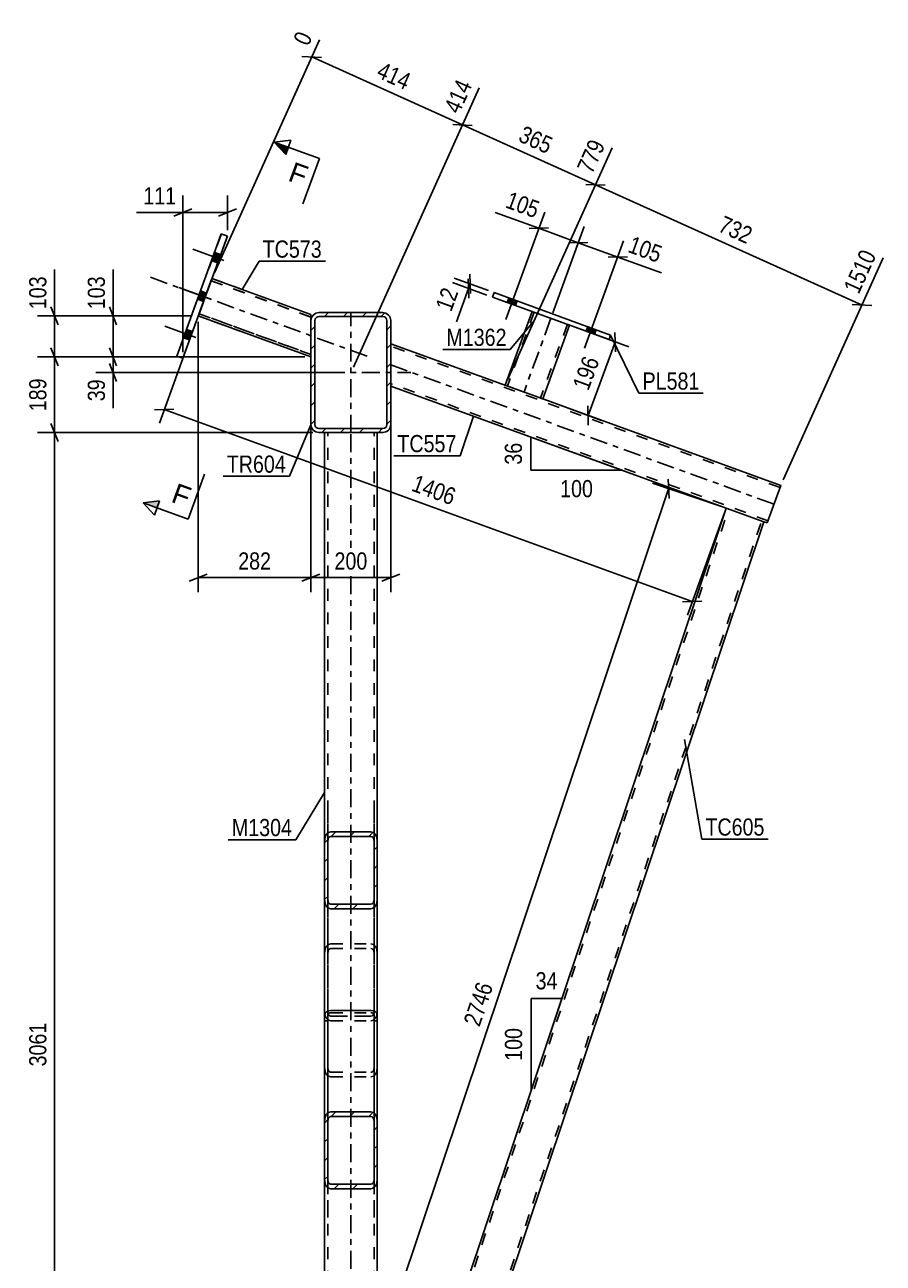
# Model space of a CAD drawing. Header units: millimetres. Extents: x 0 to 841, y 0 to 594.
# Drawn here: x 381.8 to 525, y 140.7 to 347.2 of the extents above; entities that cross this region are included whole.
import ezdxf

# ---------------------------------------------------------------- set-up
doc = ezdxf.new("R2010")
doc.units = ezdxf.units.MM
doc.linetypes.add('DXK_LINE_DOT2', pattern=[3.9198, 1.9599, -1.9599])
doc.linetypes.add('DXK_LINE_DOT3', pattern=[5.9187, 2.979, -0.9799, 0.9799, -0.9799])
doc.styles.add('Arial', font='ARIAL.TTF', dxfattribs={"height": 0.2})
doc.styles.add('Arial Narrow', font='ARIALN.TTF', dxfattribs={"height": 0.2})

# ---------------------------------------------------------------- blocks, each defined once
blk = doc.blocks.new('Part-761548517-10812 - 10807')
at = {"color": 7, "linetype": 'DXK_LINE_DOT3'}
blk.add_line((438.97, 291.95), (402.52, 305.22), dxfattribs=at)
at = {"color": 7, "linetype": 'DXK_LINE_DOT2'}
for p, q in [((412.89, 304.47), (410.86, 298.89)), ((412.88, 304.44), (410.92, 299.04)), ((412.98, 304.71), (410.95, 299.13)), ((412.92, 304.55), (410.96, 299.15)), ((412.91, 304.53), (412.88, 304.44)), ((413.04, 304.87), (412.89, 304.47)), ((412.92, 304.55), (412.91, 304.53)), ((412.92, 304.55), (429.57, 298.49)), ((429.57, 298.49), (412.92, 304.55)), ((412.92, 304.55), (412.92, 304.55)), ((412.98, 304.71), (413.06, 304.93)), ((413.06, 304.93), (413.04, 304.87)), ((429.57, 298.92), (413.06, 304.93)), ((413.06, 304.93), (413.06, 304.93)), ((410.86, 298.89), (410.78, 298.67)), ((410.78, 298.67), (410.8, 298.72)), ((429.57, 291.83), (410.78, 298.67)), ((410.78, 298.67), (410.78, 298.67)), ((410.8, 298.72), (410.95, 299.13)), ((410.92, 299.04), (410.93, 299.07)), ((410.92, 299.04), (429.57, 292.25)), ((429.57, 292.25), (410.92, 299.04)), ((410.92, 299.04), (410.92, 299.04)), ((410.93, 299.07), (410.96, 299.15)), ((429.57, 298.92), (429.57, 298.67)), ((429.57, 298.49), (429.57, 298.49)), ((429.57, 297.89), (429.57, 291.83)), ((429.57, 292.25), (429.57, 292.25)), ((429.57, 291.83), (429.57, 291.83))]:
    blk.add_line(p, q, dxfattribs=at)
at = {"color": 2, "linetype": 'Continuous'}
for p, q in [((413.06, 304.93), (429.57, 298.92)), ((410.78, 298.67), (429.57, 291.83)), ((429.57, 298.92), (429.57, 298.92)), ((429.57, 298.92), (429.57, 298.86)), ((429.57, 298.86), (429.57, 298.67)), ((429.57, 298.67), (429.57, 298.07)), ((429.57, 298.07), (429.57, 297.89))]:
    blk.add_line(p, q, dxfattribs=at)
blk = doc.blocks.new('Part-761548517-10808 - 10807')
at = {"color": 7, "linetype": 'DXK_LINE_DOT2'}
for p, q in [((431.84, 182.7), (431.84, 217.45)), ((432.37, 182.7), (432.37, 217.45)), ((440.11, 182.7), (440.11, 217.45)), ((440.64, 182.7), (440.64, 217.45)), ((431.92, 193.03), (431.84, 192.43)), ((432.37, 192.43), (432.42, 192.73)), ((432.91, 193.99), (432.5, 193.87)), ((432.7, 193.15), (432.91, 193.21)), ((432.91, 193.99), (439.57, 193.99)), ((432.91, 193.21), (439.57, 193.21)), ((439.98, 193.87), (439.57, 193.99)), ((439.57, 193.21), (439.78, 193.15)), ((440.07, 192.73), (440.11, 192.43)), ((440.64, 192.43), (440.56, 193.03)), ((431.84, 182.7), (431.92, 182.11)), ((432.42, 182.4), (432.37, 182.7)), ((432.91, 181.92), (432.7, 181.98)), ((439.57, 181.92), (432.91, 181.92)), ((439.78, 181.98), (439.57, 181.92)), ((440.11, 182.7), (440.07, 182.4)), ((440.56, 182.11), (440.64, 182.7)), ((432.5, 181.26), (432.91, 181.14)), ((432.91, 181.14), (439.57, 181.14)), ((439.57, 181.14), (439.98, 181.26))]:
    blk.add_line(p, q, dxfattribs=at)
for centre, radius, start, end in [((433.3, 192.7), 1.42, 124.4662, 166.705), ((433.11, 192.57), 0.709, 124.4662, 166.705), ((439.38, 192.57), 0.709, 13.295, 55.5338), ((439.18, 192.7), 1.42, 13.295, 55.5338), ((433.3, 182.43), 1.42, 193.295, 235.5338), ((433.11, 182.57), 0.709, 193.295, 235.5338), ((439.38, 182.57), 0.709, 304.4662, 346.705), ((439.18, 182.43), 1.42, 304.4662, 346.705)]:
    blk.add_arc(centre, radius, start, end, dxfattribs=at)
blk = doc.blocks.new('Part-761548517-10809 - 10807')
at = {"color": 7, "linetype": 'DXK_LINE_DOT2'}
for p, q in [((431.92, 182.41), (431.84, 182.12)), ((431.84, 148.34), (431.84, 182.12)), ((432.15, 182.67), (431.92, 182.41)), ((432.5, 182.84), (432.15, 182.67)), ((432.37, 182.12), (432.42, 182.27)), ((432.37, 148.34), (432.37, 182.12)), ((432.42, 182.27), (432.53, 182.39)), ((432.91, 182.89), (432.5, 182.84)), ((432.53, 182.39), (432.7, 182.48)), ((432.7, 182.48), (432.91, 182.51)), ((432.91, 182.89), (439.57, 182.89)), ((432.91, 182.51), (439.57, 182.51)), ((439.98, 182.84), (439.57, 182.89)), ((439.57, 182.51), (439.78, 182.48)), ((439.78, 182.48), (439.95, 182.39)), ((439.95, 182.39), (440.07, 182.27)), ((440.33, 182.67), (439.98, 182.84)), ((440.07, 182.27), (440.11, 182.12)), ((440.11, 148.34), (440.11, 182.12)), ((440.56, 182.41), (440.33, 182.67)), ((440.64, 182.12), (440.56, 182.41)), ((440.64, 148.34), (440.64, 182.12)), ((431.84, 181.14), (432.37, 181.14)), ((440.64, 181.14), (440.11, 181.14)), ((431.84, 173.36), (431.92, 172.76)), ((432.42, 173.06), (432.37, 173.36)), ((432.5, 171.92), (432.7, 171.86)), ((432.91, 172.58), (432.7, 172.64)), ((432.7, 171.86), (432.91, 171.8)), ((432.91, 172.58), (439.57, 172.58)), ((432.91, 171.8), (439.57, 171.8)), ((439.78, 172.64), (439.57, 172.58)), ((439.57, 171.8), (439.98, 171.92)), ((440.11, 173.36), (440.07, 173.06)), ((440.56, 172.76), (440.64, 173.36))]:
    blk.add_line(p, q, dxfattribs=at)
for centre, radius, start, end in [((433.3, 173.09), 1.42, 193.295, 235.5338), ((433.11, 173.22), 0.709, 193.295, 235.5338), ((439.38, 173.22), 0.709, 304.4662, 346.705), ((439.18, 173.09), 1.42, 304.4662, 346.705)]:
    blk.add_arc(centre, radius, start, end, dxfattribs=at)
blk = doc.blocks.new('Part-761548517-10814 - 10807')
at = {"linetype": 'Continuous'}
h = blk.add_hatch(dxfattribs=at)
h.set_pattern_fill('', scale=0.7, style=0, pattern_type=0)
h.set_pattern_definition([(45, (431.8415, 154.679), (-1.57154, 1.57154), [])])
h.paths.add_polyline_path([(431.84, 164.41), (431.84, 154.68), (431.92, 154.08), (432.15, 153.58), (432.5, 153.24), (432.91, 153.12), (439.57, 153.12), (439.98, 153.24), (440.33, 153.58), (440.56, 154.08), (440.64, 154.68), (440.64, 164.41), (440.56, 165.01), (440.33, 165.51), (439.98, 165.85), (439.57, 165.97), (432.91, 165.97), (432.5, 165.85), (432.15, 165.51), (431.92, 165.01)])
h.paths.add_polyline_path([(432.53, 164.96), (432.7, 165.13), (432.91, 165.19), (439.57, 165.19), (439.78, 165.13), (439.95, 164.96), (440.07, 164.71), (440.11, 164.41), (440.11, 154.68), (440.07, 154.38), (439.95, 154.13), (439.78, 153.96), (439.57, 153.9), (432.91, 153.9), (432.7, 153.96), (432.53, 154.13), (432.42, 154.38), (432.37, 154.68), (432.37, 164.41), (432.42, 164.71)])
at = {"color": 2, "linetype": 'Continuous'}
for p, q in [((431.84, 182.12), (431.92, 182.41)), ((431.84, 164.41), (431.84, 182.12)), ((431.92, 182.41), (432.15, 182.67)), ((432.15, 182.67), (432.5, 182.84)), ((432.5, 182.84), (432.91, 182.89)), ((432.91, 182.89), (439.57, 182.89)), ((439.57, 182.89), (439.98, 182.84)), ((439.98, 182.84), (440.33, 182.67)), ((440.33, 182.67), (440.56, 182.41)), ((440.56, 182.41), (440.64, 182.12)), ((440.64, 164.41), (440.64, 182.12)), ((432.91, 165.97), (432.5, 165.85)), ((432.7, 165.13), (432.91, 165.19)), ((432.91, 165.97), (439.57, 165.97)), ((432.91, 165.19), (439.57, 165.19)), ((439.98, 165.85), (439.57, 165.97)), ((439.57, 165.19), (439.78, 165.13)), ((431.92, 165.01), (431.84, 164.41)), ((431.84, 154.68), (431.84, 164.41)), ((432.37, 164.41), (432.42, 164.71)), ((432.37, 154.68), (432.37, 164.41)), ((440.07, 164.71), (440.11, 164.41)), ((440.11, 154.68), (440.11, 164.41)), ((440.64, 164.41), (440.56, 165.01)), ((440.64, 154.68), (440.64, 164.41)), ((431.84, 154.68), (431.92, 154.08)), ((432.42, 154.38), (432.37, 154.68)), ((432.5, 153.24), (432.91, 153.12)), ((432.91, 153.9), (432.7, 153.96)), ((432.91, 153.9), (439.57, 153.9)), ((432.91, 153.12), (439.57, 153.12)), ((439.78, 153.96), (439.57, 153.9)), ((439.57, 153.12), (439.98, 153.24)), ((440.11, 154.68), (440.07, 154.38)), ((440.56, 154.08), (440.64, 154.68))]:
    blk.add_line(p, q, dxfattribs=at)
at = {"color": 7, "linetype": 'DXK_LINE_DOT2'}
for p, q in [((432.42, 182.27), (432.37, 182.12)), ((432.37, 154.68), (432.37, 182.12)), ((432.53, 182.39), (432.42, 182.27)), ((432.7, 182.48), (432.53, 182.39)), ((432.91, 182.51), (432.7, 182.48)), ((432.91, 182.51), (439.57, 182.51)), ((439.78, 182.48), (439.57, 182.51)), ((439.95, 182.39), (439.78, 182.48)), ((440.07, 182.27), (439.95, 182.39)), ((440.11, 182.12), (440.07, 182.27)), ((440.11, 154.68), (440.11, 182.12)), ((431.84, 181.16), (432.37, 181.16)), ((440.11, 181.16), (440.64, 181.16)), ((431.92, 172.75), (431.84, 173.34)), ((432.37, 173.34), (432.42, 173.05)), ((432.91, 171.79), (432.5, 171.91)), ((432.7, 172.62), (432.91, 172.57)), ((432.91, 172.57), (439.57, 172.57)), ((432.91, 171.79), (439.57, 171.79)), ((439.57, 172.57), (439.78, 172.62)), ((439.98, 171.91), (439.57, 171.79)), ((440.07, 173.05), (440.11, 173.34)), ((440.64, 173.34), (440.56, 172.75)), ((431.84, 154.68), (431.84, 164.41)), ((440.64, 154.68), (440.64, 164.41))]:
    blk.add_line(p, q, dxfattribs=at)
for centre, radius, start, end in [((433.3, 173.07), 1.42, 193.295, 235.5338), ((433.11, 173.21), 0.709, 193.295, 235.5338), ((439.38, 173.21), 0.709, 304.4662, 346.705), ((439.18, 173.07), 1.42, 304.4662, 346.705)]:
    blk.add_arc(centre, radius, start, end, dxfattribs=at)
at = {"color": 2, "linetype": 'Continuous'}
for centre, radius, start, end in [((433.3, 164.68), 1.42, 124.4662, 166.705), ((439.18, 164.68), 1.42, 13.295, 55.5338), ((433.11, 164.55), 0.709, 124.4662, 166.705), ((439.38, 164.55), 0.709, 13.295, 55.5338), ((433.3, 154.41), 1.42, 193.295, 235.5338), ((433.11, 154.54), 0.709, 193.295, 235.5338), ((439.38, 154.54), 0.709, 304.4662, 346.705), ((439.18, 154.41), 1.42, 304.4662, 346.705)]:
    blk.add_arc(centre, radius, start, end, dxfattribs=at)
blk = doc.blocks.new('Part-761548517-10815 - 10807')
at = {"color": 2, "linetype": 'Continuous'}
for p, q in [((414.62, 312.34), (407.21, 291.98)), ((408.22, 291.62), (415.63, 311.98)), ((415.63, 311.98), (414.62, 312.34)), ((407.21, 291.98), (408.22, 291.62))]:
    blk.add_line(p, q, dxfattribs=at)
at = {"color": 7, "linetype": 'DXK_LINE_DOT2'}
for p, q in [((407.21, 291.98), (414.62, 312.34)), ((408.22, 291.62), (415.63, 311.98)), ((414.62, 312.34), (414.62, 312.34)), ((414.62, 312.34), (415.63, 311.98)), ((415.63, 311.98), (415.63, 311.98)), ((407.21, 291.98), (407.21, 291.98)), ((408.22, 291.62), (407.21, 291.98)), ((408.22, 291.62), (408.22, 291.62))]:
    blk.add_line(p, q, dxfattribs=at)
blk = doc.blocks.new('Part-761548517-10856 - 10807')
at = {"color": 2, "linetype": 'Continuous'}
for p, q in [((431.84, 211.11), (431.84, 279.23)), ((440.64, 211.11), (440.64, 279.23)), ((431.84, 182.12), (431.84, 182.71)), ((440.64, 182.12), (440.64, 182.71)), ((431.84, 86.56), (431.84, 154.68)), ((440.64, 90.54), (440.64, 154.68)), ((440.64, 86.56), (440.64, 90.53))]:
    blk.add_line(p, q, dxfattribs=at)
at = {"color": 7, "linetype": 'DXK_LINE_DOT2'}
for p, q in [((431.84, 279.23), (440.64, 279.23)), ((432.37, 86.56), (432.37, 279.23)), ((440.11, 86.56), (440.11, 279.23)), ((431.84, 182.71), (431.84, 211.11)), ((440.64, 182.71), (440.64, 211.11)), ((431.84, 154.68), (431.84, 182.12)), ((440.64, 154.68), (440.64, 182.12)), ((440.64, 90.53), (440.64, 90.54)), ((431.84, 86.56), (440.64, 86.56))]:
    blk.add_line(p, q, dxfattribs=at)
at = {"color": 7, "linetype": 'DXK_LINE_DOT3'}
blk.add_line((436.24, 86.56), (436.24, 279.23), dxfattribs=at)
blk = doc.blocks.new('Part-761548517-10857 - 10807')
at = {"linetype": 'Continuous'}
h = blk.add_hatch(dxfattribs=at)
h.set_pattern_fill('', scale=0.7, style=0, pattern_type=0)
h.set_pattern_definition([(45, (431.8415, 201.3794), (-1.57154, 1.57154), [])])
h.paths.add_polyline_path([(431.84, 211.11), (431.84, 201.38), (431.92, 200.78), (432.15, 200.28), (432.5, 199.94), (432.91, 199.82), (439.57, 199.82), (439.98, 199.94), (440.33, 200.28), (440.56, 200.78), (440.64, 201.38), (440.64, 211.11), (440.56, 211.71), (440.33, 212.21), (439.98, 212.55), (439.57, 212.67), (432.91, 212.67), (432.5, 212.55), (432.15, 212.21), (431.92, 211.71)])
h.paths.add_polyline_path([(432.53, 211.66), (432.7, 211.83), (432.91, 211.89), (439.57, 211.89), (439.78, 211.83), (439.95, 211.66), (440.07, 211.41), (440.11, 211.11), (440.11, 201.38), (440.07, 201.08), (439.95, 200.83), (439.78, 200.66), (439.57, 200.6), (432.91, 200.6), (432.7, 200.66), (432.53, 200.83), (432.42, 201.08), (432.37, 201.38), (432.37, 211.11), (432.42, 211.41)])
at = {"color": 2, "linetype": 'Continuous'}
for p, q in [((431.92, 211.71), (431.84, 211.11)), ((431.84, 201.38), (431.84, 211.11)), ((432.37, 211.11), (432.42, 211.41)), ((432.37, 201.38), (432.37, 211.11)), ((432.91, 212.67), (432.5, 212.55)), ((432.7, 211.83), (432.91, 211.89)), ((432.91, 212.67), (439.57, 212.67)), ((432.91, 211.89), (439.57, 211.89)), ((439.98, 212.55), (439.57, 212.67)), ((439.57, 211.89), (439.78, 211.83)), ((440.07, 211.41), (440.11, 211.11)), ((440.11, 201.38), (440.11, 211.11)), ((440.64, 211.11), (440.56, 211.71)), ((440.64, 201.38), (440.64, 211.11)), ((431.84, 182.71), (431.84, 201.38)), ((431.84, 201.38), (431.92, 200.78)), ((432.42, 201.08), (432.37, 201.38)), ((432.91, 200.6), (432.7, 200.66)), ((432.91, 200.6), (439.57, 200.6)), ((439.78, 200.66), (439.57, 200.6)), ((440.11, 201.38), (440.07, 201.08)), ((440.56, 200.78), (440.64, 201.38)), ((440.64, 182.71), (440.64, 201.38)), ((432.5, 199.94), (432.91, 199.82)), ((432.91, 199.82), (439.57, 199.82)), ((439.57, 199.82), (439.98, 199.94)), ((431.9, 182.32), (431.84, 182.71)), ((440.64, 182.71), (440.59, 182.32))]:
    blk.add_line(p, q, dxfattribs=at)
at = {"color": 7, "linetype": 'DXK_LINE_DOT2'}
for p, q in [((431.84, 201.38), (431.84, 211.11)), ((432.37, 182.71), (432.37, 211.11)), ((440.11, 182.71), (440.11, 211.11)), ((440.64, 201.38), (440.64, 211.11)), ((431.84, 192.45), (431.92, 193.04)), ((432.42, 192.74), (432.37, 192.45)), ((432.5, 193.88), (432.91, 194)), ((432.91, 193.22), (432.7, 193.16)), ((432.91, 194), (439.57, 194)), ((432.91, 193.22), (439.57, 193.22)), ((439.57, 194), (439.98, 193.88)), ((439.78, 193.16), (439.57, 193.22)), ((440.11, 192.45), (440.07, 192.74)), ((440.56, 193.04), (440.64, 192.45)), ((431.92, 182.12), (431.9, 182.32)), ((432.37, 182.71), (432.42, 182.42)), ((432.7, 182), (432.91, 181.94)), ((432.91, 181.94), (439.57, 181.94)), ((439.57, 181.94), (439.78, 182)), ((440.07, 182.42), (440.11, 182.71)), ((440.59, 182.32), (440.56, 182.12)), ((432.91, 181.16), (432.5, 181.28)), ((432.91, 181.16), (439.57, 181.16)), ((439.98, 181.28), (439.57, 181.16))]:
    blk.add_line(p, q, dxfattribs=at)
at = {"color": 2, "linetype": 'Continuous'}
for centre, radius, start, end in [((433.3, 211.38), 1.42, 124.4662, 166.705), ((433.11, 211.25), 0.709, 124.4662, 166.705), ((439.38, 211.25), 0.709, 13.295, 55.5338), ((439.18, 211.38), 1.42, 13.295, 55.5338), ((433.3, 201.11), 1.42, 193.295, 235.5338), ((433.11, 201.24), 0.709, 193.295, 235.5338), ((439.38, 201.24), 0.709, 304.4662, 346.705), ((439.18, 201.11), 1.42, 304.4662, 346.705)]:
    blk.add_arc(centre, radius, start, end, dxfattribs=at)
at = {"color": 7, "linetype": 'DXK_LINE_DOT2'}
for centre, radius, start, end in [((433.3, 192.72), 1.42, 124.4662, 166.705), ((433.11, 192.58), 0.709, 124.4662, 166.705), ((439.38, 192.58), 0.709, 13.295, 55.5338), ((439.18, 192.72), 1.42, 13.295, 55.5338), ((433.3, 182.44), 1.42, 193.295, 235.5338), ((433.11, 182.58), 0.709, 193.295, 235.5338), ((439.38, 182.58), 0.709, 304.4662, 346.705), ((439.18, 182.44), 1.42, 304.4662, 346.705)]:
    blk.add_arc(centre, radius, start, end, dxfattribs=at)
blk = doc.blocks.new('Part-761548517-10858 - 10807')
at = {"color": 2, "linetype": 'Continuous'}
for p, q in [((465.3, 285.92), (442.91, 294.05)), ((442.91, 286.96), (498.85, 266.64)), ((507.95, 270.43), (468.24, 284.85)), ((507.92, 270.38), (505.67, 264.17)), ((507.95, 270.43), (507.92, 270.38)), ((505.67, 264.17), (505.12, 264.37))]:
    blk.add_line(p, q, dxfattribs=at)
at = {"color": 7, "linetype": 'DXK_LINE_DOT2'}
for p, q in [((442.91, 294.05), (442.91, 286.96)), ((507.81, 270.06), (442.91, 293.62)), ((505.81, 264.54), (442.91, 287.38)), ((468.24, 284.85), (465.3, 285.92)), ((507.87, 270.21), (507.95, 270.43)), ((505.12, 264.37), (498.85, 266.64))]:
    blk.add_line(p, q, dxfattribs=at)
at = {"color": 7, "linetype": 'DXK_LINE_DOT3'}
blk.add_line((506.81, 267.3), (442.91, 290.5), dxfattribs=at)
blk = doc.blocks.new('Part-761548517-10859 - 10807')
at = {"color": 2, "linetype": 'Continuous'}
for p, q in [((440.64, 93.05), (498.85, 266.64)), ((498.85, 266.64), (505.12, 264.37)), ((442.91, 78.84), (505.12, 264.37)), ((440.64, 86.56), (440.64, 90.54))]:
    blk.add_line(p, q, dxfattribs=at)
at = {"color": 7, "linetype": 'DXK_LINE_DOT2'}
for p, q in [((440.64, 91.79), (499.23, 266.51)), ((442.91, 80.1), (504.74, 264.51)), ((440.64, 90.54), (440.64, 93.05)), ((441.57, 86.56), (440.64, 86.56)), ((442.09, 86.46), (441.57, 86.56)), ((441.57, 86.56), (442.09, 86.46)), ((442.09, 86.46), (441.57, 86.56)), ((441.57, 86.56), (442.09, 86.46)), ((442.91, 85.23), (442.81, 85.74)), ((442.81, 85.74), (442.91, 85.23)), ((442.91, 85.23), (442.81, 85.74)), ((442.81, 85.74), (442.91, 85.23)), ((442.91, 78.84), (442.91, 85.23))]:
    blk.add_line(p, q, dxfattribs=at)
blk.add_arc((441.57, 85.23), 1.33, 22.5, 67.5, dxfattribs=at)
blk.add_arc((441.57, 85.23), 1.33, 22.5, 67.5, dxfattribs=at)
blk.add_arc((441.57, 85.23), 1.33, 22.5, 67.5, dxfattribs=at)
blk.add_arc((441.57, 85.23), 1.33, 22.5, 67.5, dxfattribs=at)
blk = doc.blocks.new('Part-761548517-10860 - 10807')
at = {"color": 2, "linetype": 'Continuous'}
for p, q in [((461.97, 287.13), (466.45, 299.42)), ((472.71, 297.14), (468.24, 284.85)), ((467.49, 285.12), (461.97, 287.13)), ((468.18, 284.87), (467.49, 285.12)), ((468.24, 284.85), (468.18, 284.87))]:
    blk.add_line(p, q, dxfattribs=at)
at = {"color": 7, "linetype": 'DXK_LINE_DOT2'}
for p, q in [((472.71, 297.14), (466.45, 299.42)), ((466.45, 299.42), (466.45, 299.42)), ((466.45, 299.42), (466.45, 299.42)), ((466.82, 299.29), (462.35, 286.99)), ((472.34, 297.28), (467.86, 284.99)), ((472.71, 297.14), (472.71, 297.14)), ((472.71, 297.14), (472.71, 297.14)), ((462.35, 286.99), (462.38, 286.98)), ((467.49, 285.12), (468.02, 284.93))]:
    blk.add_line(p, q, dxfattribs=at)
at = {"color": 7, "linetype": 'DXK_LINE_DOT3'}
blk.add_line((469.58, 298.28), (465.11, 285.99), dxfattribs=at)
blk = doc.blocks.new('Part-761548517-10861 - 10807')
at = {"color": 2, "linetype": 'Continuous'}
for p, q in [((460.14, 302.56), (459.87, 301.81)), ((479.29, 294.74), (459.87, 301.81)), ((479.56, 295.49), (460.14, 302.56)), ((479.56, 295.49), (479.29, 294.74))]:
    blk.add_line(p, q, dxfattribs=at)
blk = doc.blocks.new('Part-761548517-10862 - 10807')
at = {"linetype": 'Continuous'}
h = blk.add_hatch(dxfattribs=at)
h.set_pattern_fill('', scale=0.7, style=0, pattern_type=0)
h.set_pattern_definition([(45, (429.5748, 280.5614), (-1.57154, 1.57154), [])])
h.paths.add_polyline_path([(429.57, 297.89), (429.57, 280.56), (429.68, 280.05), (429.97, 279.62), (430.4, 279.33), (430.91, 279.23), (441.57, 279.23), (442.09, 279.33), (442.52, 279.62), (442.81, 280.05), (442.91, 280.56), (442.91, 297.89), (442.81, 298.4), (442.52, 298.84), (442.09, 299.13), (441.57, 299.23), (430.91, 299.23), (430.4, 299.13), (429.97, 298.84), (429.68, 298.4)])
h.paths.add_polyline_path([(430.44, 298.37), (430.65, 298.51), (430.91, 298.56), (441.57, 298.56), (441.83, 298.51), (442.05, 298.37), (442.19, 298.15), (442.24, 297.89), (442.24, 280.56), (442.19, 280.31), (442.05, 280.09), (441.83, 279.95), (441.57, 279.89), (430.91, 279.89), (430.65, 279.95), (430.44, 280.09), (430.29, 280.31), (430.24, 280.56), (430.24, 297.89), (430.29, 298.15)])
at = {"color": 2, "linetype": 'Continuous'}
for p, q in [((429.68, 298.4), (429.57, 297.89)), ((429.57, 280.56), (429.57, 297.89)), ((430.24, 297.89), (430.29, 298.15)), ((430.24, 280.56), (430.24, 297.89)), ((430.91, 299.23), (430.4, 299.13)), ((430.65, 298.51), (430.91, 298.56)), ((430.91, 299.23), (441.57, 299.23)), ((430.91, 298.56), (441.57, 298.56)), ((442.09, 299.13), (441.57, 299.23)), ((441.57, 298.56), (441.83, 298.51)), ((442.19, 298.15), (442.24, 297.89)), ((442.24, 280.56), (442.24, 297.89)), ((442.91, 297.89), (442.81, 298.4)), ((442.91, 280.56), (442.91, 297.89)), ((429.57, 280.56), (429.68, 280.05)), ((430.29, 280.31), (430.24, 280.56)), ((430.4, 279.33), (430.91, 279.23)), ((430.91, 279.89), (430.65, 279.95)), ((430.91, 279.89), (441.57, 279.89)), ((430.91, 279.23), (441.57, 279.23)), ((441.83, 279.95), (441.57, 279.89)), ((441.57, 279.23), (442.09, 279.33)), ((442.24, 280.56), (442.19, 280.31)), ((442.81, 280.05), (442.91, 280.56))]:
    blk.add_line(p, q, dxfattribs=at)
at = {"color": 7, "linetype": 'DXK_LINE_DOT3'}
for p, q in [((436.24, 279.23), (436.24, 299.23)), ((426.24, 289.23), (446.24, 289.23))]:
    blk.add_line(p, q, dxfattribs=at)
at = {"color": 2, "linetype": 'Continuous'}
for centre, radius, start, end in [((430.91, 297.89), 1.33, 112.5, 157.5), ((430.91, 297.89), 0.667, 112.5, 157.5), ((441.57, 297.89), 0.667, 22.5, 67.5), ((441.57, 297.89), 1.33, 22.5, 67.5), ((430.91, 280.56), 1.33, 202.5, 247.5), ((430.91, 280.56), 0.667, 202.5, 247.5), ((441.57, 280.56), 0.667, 292.5, 337.5), ((441.57, 280.56), 1.33, 292.5, 337.5)]:
    blk.add_arc(centre, radius, start, end, dxfattribs=at)
blk = doc.blocks.new('Bolt-761548517-10863 - 10807')
at = {"linetype": 'Continuous'}
for points in [[(414.01, 307.53), (414.51, 308.91), (413.51, 309.27), (413.01, 307.9)], [(414.01, 307.53), (414.51, 308.91), (413.51, 309.27), (413.01, 307.9)], [(414.01, 307.53), (414.51, 308.91), (413.51, 309.27), (413.01, 307.9)], [(411.67, 301.11), (412.17, 302.49), (411.17, 302.85), (410.67, 301.47)], [(411.67, 301.11), (412.17, 302.49), (411.17, 302.85), (410.67, 301.47)], [(409.33, 294.69), (409.83, 296.07), (408.83, 296.43), (408.33, 295.05)], [(409.33, 294.69), (409.84, 296.07), (408.83, 296.43), (408.33, 295.05)], [(409.33, 294.69), (409.84, 296.07), (408.83, 296.43), (408.33, 295.05)]]:
    blk.add_hatch(color=1, dxfattribs=at).paths.add_polyline_path(points)
at = {"color": 1, "linetype": 'Continuous'}
for p, q in [((415.07, 307.92), (409.87, 309.82)), ((415.07, 307.92), (409.87, 309.82)), ((415.07, 307.92), (409.87, 309.82)), ((414.01, 307.53), (413.01, 307.9)), ((414.01, 307.53), (413.01, 307.9)), ((414.01, 307.53), (413.01, 307.9)), ((414.51, 308.91), (413.51, 309.27)), ((414.51, 308.91), (413.51, 309.27)), ((414.51, 308.91), (413.51, 309.27)), ((412.74, 301.5), (407.54, 303.39)), ((412.74, 301.5), (407.54, 303.39)), ((411.67, 301.11), (410.67, 301.47)), ((411.67, 301.11), (410.67, 301.47)), ((412.17, 302.49), (411.17, 302.85)), ((412.17, 302.49), (411.17, 302.85)), ((410.4, 295.08), (405.2, 296.97)), ((410.4, 295.08), (405.2, 296.97)), ((410.4, 295.08), (405.2, 296.97)), ((409.83, 296.07), (408.83, 296.43)), ((409.84, 296.07), (408.83, 296.43)), ((409.84, 296.07), (408.83, 296.43)), ((409.33, 294.69), (408.33, 295.05)), ((409.33, 294.69), (408.33, 295.05)), ((409.33, 294.69), (408.33, 295.05))]:
    blk.add_line(p, q, dxfattribs=at)
blk = doc.blocks.new('Bolt-761548517-10869 - 10807')
at = {"linetype": 'Continuous'}
for points in [[(463.96, 301.17), (462.59, 301.67), (462.31, 300.92), (463.69, 300.42)], [(477.12, 296.38), (475.74, 296.89), (475.47, 296.13), (476.85, 295.63)]]:
    blk.add_hatch(color=1, dxfattribs=at).paths.add_polyline_path(points)
at = {"color": 1, "linetype": 'Continuous'}
for p, q in [((463.84, 302.99), (462.07, 298.1)), ((462.59, 301.67), (462.31, 300.92)), ((463.96, 301.17), (463.69, 300.42)), ((477, 298.2), (475.22, 293.31)), ((475.74, 296.89), (475.47, 296.13)), ((477.12, 296.38), (476.85, 295.63))]:
    blk.add_line(p, q, dxfattribs=at)
blk = doc.blocks.new('Bolt-761548517-10870 - 10807')
at = {"linetype": 'Continuous'}
for points in [[(463.96, 301.17), (462.59, 301.67), (462.31, 300.92), (463.69, 300.42)], [(477.12, 296.38), (475.74, 296.89), (475.47, 296.13), (476.85, 295.63)]]:
    blk.add_hatch(color=1, dxfattribs=at).paths.add_polyline_path(points)
at = {"color": 1, "linetype": 'Continuous'}
for p, q in [((463.84, 302.99), (462.07, 298.1)), ((462.59, 301.67), (462.31, 300.92)), ((463.96, 301.17), (463.69, 300.42)), ((477, 298.2), (475.22, 293.31)), ((475.74, 296.89), (475.47, 296.13)), ((477.12, 296.38), (476.85, 295.63))]:
    blk.add_line(p, q, dxfattribs=at)
blk = doc.blocks.new('StraightDimension-761548517-11106 - 10807')
at = {"color": 7, "linetype": 'Continuous'}
for p, q in [((429.91, 279.23), (383.94, 279.23)), ((387.39, 277.73), (386.19, 280.73)), ((386.79, 75.19), (386.79, 279.23))]:
    blk.add_line(p, q, dxfattribs=at)
at = {"color": 0}
blk.add_wipeout([(386.04, 181.46), (381.84, 181.46), (381.84, 172.95), (386.04, 172.95)], dxfattribs=at)
at = {"color": 3, "style": 'Arial Narrow'}
blk.add_text('3061', height=2.863, rotation=90.0002, dxfattribs=at).set_placement((385.44, 173.55))
blk = doc.blocks.new('StraightDimension-761548517-11579 - 10807')
at = {"color": 7, "linetype": 'Continuous'}
for p, q in [((413.47, 305.84), (430.98, 344.7)), ((431.31, 341.78), (428.08, 341.92)), ((429.7, 341.85), (454.85, 330.52)), ((436.65, 290.14), (457.63, 336.7)), ((453.23, 330.59), (456.46, 330.45))]:
    blk.add_line(p, q, dxfattribs=at)
at = {"color": 0, "linetype": 'Continuous'}
for points in [[(430.68, 345.5), (426.85, 347.22), (425.61, 344.46), (429.44, 342.73)], [(457.33, 337.5), (453.5, 339.22), (450.76, 333.13), (454.59, 331.4)]]:
    blk.add_wipeout(points, dxfattribs=at)
at = {"color": 0}
blk.add_wipeout([(445.63, 335.49), (447.35, 339.32), (441.26, 342.07), (439.53, 338.24)], dxfattribs=at)
at = {"color": 3, "linetype": 'Continuous', "style": 'Arial Narrow'}
for s, height, p in [('0', 2.86, (429.14, 343.53)), ('414', 2.863, (454.29, 332.2))]:
    blk.add_text(s, height=height, rotation=65.7469, dxfattribs=at).set_placement(p)
at = {"color": 3, "style": 'Arial Narrow'}
blk.add_text('414', height=2.863, rotation=-24.2533, dxfattribs=at).set_placement((440.33, 338.54))
blk = doc.blocks.new('StraightDimension-761548517-11856 - 10807')
at = {"color": 7, "linetype": 'Continuous'}
for p, q in [((469.92, 299.22), (475.14, 313.57)), ((472.56, 310.84), (475.78, 310.94)), ((474.17, 310.89), (480.75, 308.5)), ((476.77, 297.57), (481.72, 311.18)), ((482.36, 308.55), (479.13, 308.45))]:
    blk.add_line(p, q, dxfattribs=at)
at = {"color": 0}
blk.add_wipeout([(487.78, 306.74), (489.22, 310.68), (482.93, 312.97), (481.5, 309.02)], dxfattribs=at)
at = {"color": 7, "linetype": 'Continuous'}
blk.add_line((480.75, 308.5), (488.02, 305.85), dxfattribs=at)
blk.add_line((480.75, 308.5), (488.02, 305.85), dxfattribs=at)
at = {"color": 3, "style": 'Arial Narrow'}
blk.add_text('105', height=2.863, rotation=-20.002, dxfattribs=at).set_placement((482.27, 309.38))
blk = doc.blocks.new('StraightDimension-761548517-11857 - 10807')
at = {"color": 7, "linetype": 'Continuous'}
for p, q in [((463.62, 302.36), (468.57, 315.96)), ((465.98, 313.24), (469.21, 313.34)), ((467.59, 313.29), (474.17, 310.89)), ((469.92, 299.22), (475.14, 313.57)), ((475.78, 310.94), (472.56, 310.84))]:
    blk.add_line(p, q, dxfattribs=at)
at = {"color": 0}
blk.add_wipeout([(467.36, 314.17), (468.79, 318.12), (462.51, 320.4), (461.07, 316.46)], dxfattribs=at)
at = {"color": 7, "linetype": 'Continuous'}
blk.add_line((467.59, 313.29), (460.32, 315.93), dxfattribs=at)
blk.add_line((467.59, 313.29), (460.32, 315.93), dxfattribs=at)
at = {"color": 3, "style": 'Arial Narrow'}
blk.add_text('105', height=2.863, rotation=-20.002, dxfattribs=at).set_placement((461.84, 316.81))
blk = doc.blocks.new('StraightDimension-761548517-11654 - 10807')
at = {"color": 7, "linetype": 'Continuous'}
for p, q in [((456.08, 305.64), (456.19, 302.41)), ((458.93, 302.15), (453.18, 304.24)), ((459.2, 302.91), (453.46, 305)), ((455.91, 301.66), (455.81, 304.88)), ((455.86, 303.27), (456.13, 304.02))]:
    blk.add_line(p, q, dxfattribs=at)
at = {"color": 0}
blk.add_wipeout([(454.98, 303.03), (451.03, 304.47), (449.37, 299.91), (453.32, 298.47)], dxfattribs=at)
at = {"color": 7, "linetype": 'Continuous'}
blk.add_line((455.86, 303.27), (453.84, 297.72), dxfattribs=at)
blk.add_line((455.86, 303.27), (453.84, 297.72), dxfattribs=at)
at = {"color": 3, "style": 'Arial Narrow'}
blk.add_text('12', height=2.863, rotation=69.9983, dxfattribs=at).set_placement((452.96, 299.24))
blk = doc.blocks.new('StraightDimension-761548517-11104 - 10807')
at = {"color": 7, "linetype": 'Continuous'}
for p, q in [((386.19, 300.17), (387.39, 297.17)), ((409.78, 298.67), (383.94, 298.67)), ((386.79, 291.83), (386.79, 298.67)), ((387.39, 290.33), (386.19, 293.33)), ((428.57, 291.83), (383.94, 291.83))]:
    blk.add_line(p, q, dxfattribs=at)
at = {"color": 0}
blk.add_wipeout([(386.04, 305.88), (381.84, 305.88), (381.84, 299.19), (386.04, 299.19)], dxfattribs=at)
at = {"color": 7, "linetype": 'Continuous'}
blk.add_line((386.79, 298.67), (386.79, 306.4), dxfattribs=at)
blk.add_line((386.79, 298.67), (386.79, 306.4), dxfattribs=at)
at = {"color": 3, "style": 'Arial Narrow'}
blk.add_text('103', height=2.863, rotation=90.0002, dxfattribs=at).set_placement((385.44, 299.79))
blk = doc.blocks.new('StraightDimension-761548517-11743 - 10807')
at = {"color": 7, "linetype": 'Continuous'}
for p, q in [((410.78, 297.67), (410.78, 252.64)), ((429.57, 290.83), (429.57, 252.64)), ((412.28, 255.64), (409.28, 254.44)), ((410.78, 255.04), (429.57, 255.04)), ((428.07, 254.44), (431.07, 255.64))]:
    blk.add_line(p, q, dxfattribs=at)
at = {"color": 0}
blk.add_wipeout([(423.52, 255.79), (423.52, 259.99), (416.84, 259.99), (416.84, 255.79)], dxfattribs=at)
at = {"color": 3, "style": 'Arial Narrow'}
blk.add_text('282', height=2.863, dxfattribs=at).set_placement((417.44, 256.39))
blk = doc.blocks.new('StraightDimension-761548517-11951 - 10807')
at = {"color": 7, "linetype": 'Continuous'}
for p, q in [((497.9, 266.96), (486.53, 270.78)), ((489.32, 268.26), (489.14, 271.48)), ((431.02, 96.27), (489.23, 269.87)), ((439.69, 93.37), (428.32, 97.18)), ((430.93, 97.89), (431.11, 94.66))]:
    blk.add_line(p, q, dxfattribs=at)
at = {"color": 0}
blk.add_wipeout([(460.77, 187.35), (456.78, 188.68), (454.08, 180.61), (458.06, 179.28)], dxfattribs=at)
at = {"color": 3, "style": 'Arial Narrow'}
blk.add_text('2746', height=2.863, rotation=71.465, dxfattribs=at).set_placement((457.68, 180.03))
blk = doc.blocks.new('StraightDimension-761548517-11105 - 10807')
at = {"color": 7, "linetype": 'Continuous'}
for p, q in [((387.39, 290.33), (386.19, 293.33)), ((428.57, 291.83), (383.94, 291.83)), ((386.79, 279.23), (386.79, 291.83)), ((429.91, 279.23), (383.94, 279.23)), ((386.19, 280.73), (387.39, 277.73))]:
    blk.add_line(p, q, dxfattribs=at)
at = {"color": 0}
blk.add_wipeout([(386.04, 288.87), (381.84, 288.87), (381.84, 282.18), (386.04, 282.18)], dxfattribs=at)
at = {"color": 3, "style": 'Arial Narrow'}
blk.add_text('189', height=2.863, rotation=90.0002, dxfattribs=at).set_placement((385.44, 282.78))
blk = doc.blocks.new('StraightDimension-761548517-11630 - 10807')
at = {"color": 7, "linetype": 'Continuous'}
for p, q in [((473.65, 296.79), (482.57, 293.5)), ((480.36, 292.71), (480.27, 295.94)), ((475.79, 282.06), (480.31, 294.33)), ((469.18, 284.5), (478.04, 281.23)), ((475.74, 283.68), (475.83, 280.45))]:
    blk.add_line(p, q, dxfattribs=at)
at = {"color": 0}
blk.add_wipeout([(478.5, 291.59), (474.56, 293.05), (472.25, 286.78), (476.19, 285.32)], dxfattribs=at)
at = {"color": 3, "style": 'Arial Narrow'}
blk.add_text('196', height=2.863, rotation=69.7347, dxfattribs=at).set_placement((475.83, 286.09))
blk = doc.blocks.new('StraightDimension-761548517-11991 - 10807')
at = {"color": 7, "linetype": 'Continuous'}
for p, q in [((410.44, 297.73), (404.29, 280.82)), ((406.73, 283.12), (403.5, 283.02)), ((405.11, 283.07), (493.18, 251.05)), ((498.51, 265.7), (492.36, 248.79)), ((491.57, 251), (494.79, 251.1))]:
    blk.add_line(p, q, dxfattribs=at)
at = {"color": 0}
blk.add_wipeout([(453.4, 266.31), (454.84, 270.26), (446.84, 273.17), (445.4, 269.22)], dxfattribs=at)
at = {"color": 3, "style": 'Arial Narrow'}
blk.add_text('1406', height=2.863, rotation=-19.979, dxfattribs=at).set_placement((446.17, 269.58))
blk = doc.blocks.new('StraightDimension-761548517-11577 - 10807')
at = {"color": 7, "linetype": 'Continuous'}
for p, q in [((462.38, 288.04), (479.81, 326.71)), ((478.64, 320.46), (475.41, 320.6)), ((477.02, 320.53), (521.49, 300.49)), ((508.36, 271.35), (525.03, 308.34)), ((519.87, 300.56), (523.1, 300.42))]:
    blk.add_line(p, q, dxfattribs=at)
at = {"color": 0}
blk.add_wipeout([(502.61, 309.82), (504.34, 313.65), (498.24, 316.39), (496.52, 312.56)], dxfattribs=at)
at = {"color": 0, "linetype": 'Continuous'}
blk.add_wipeout([(524.72, 309.14), (520.9, 310.86), (517.4, 303.1), (521.23, 301.38)], dxfattribs=at)
at = {"color": 3, "style": 'Arial Narrow'}
blk.add_text('732', height=2.863, rotation=-24.2533, dxfattribs=at).set_placement((497.31, 312.87))
at = {"color": 3, "linetype": 'Continuous', "style": 'Arial Narrow'}
blk.add_text('1510', height=2.863, rotation=65.7469, dxfattribs=at).set_placement((520.93, 302.17))
blk = doc.blocks.new('StraightDimension-761548517-11578 - 10807')
at = {"color": 7, "linetype": 'Continuous'}
for p, q in [((436.65, 290.14), (457.63, 336.7)), ((456.46, 330.45), (453.23, 330.59)), ((454.85, 330.52), (477.02, 320.53)), ((462.38, 288.04), (479.81, 326.71)), ((475.41, 320.6), (478.64, 320.46))]:
    blk.add_line(p, q, dxfattribs=at)
at = {"color": 0}
blk.add_wipeout([(469.29, 324.83), (471.01, 328.66), (464.92, 331.41), (463.19, 327.58)], dxfattribs=at)
at = {"color": 0, "linetype": 'Continuous'}
blk.add_wipeout([(479.51, 327.5), (475.68, 329.23), (472.93, 323.14), (476.76, 321.41)], dxfattribs=at)
at = {"color": 3, "style": 'Arial Narrow'}
blk.add_text('365', height=2.863, rotation=-24.2533, dxfattribs=at).set_placement((463.99, 327.88))
at = {"color": 3, "linetype": 'Continuous', "style": 'Arial Narrow'}
blk.add_text('779', height=2.863, rotation=65.7469, dxfattribs=at).set_placement((476.46, 322.2))
blk = doc.blocks.new('StraightDimension-761548517-11709 - 10807')
at = {"color": 7, "linetype": 'Continuous'}
for p, q in [((395.96, 300.17), (397.16, 297.17)), ((409.78, 298.67), (393.71, 298.67)), ((396.56, 291.83), (396.56, 298.67)), ((397.16, 290.33), (395.96, 293.33)), ((428.57, 291.83), (393.71, 291.83))]:
    blk.add_line(p, q, dxfattribs=at)
at = {"color": 0}
blk.add_wipeout([(395.81, 305.88), (391.61, 305.88), (391.61, 299.19), (395.81, 299.19)], dxfattribs=at)
at = {"color": 7, "linetype": 'Continuous'}
blk.add_line((396.56, 298.67), (396.56, 306.4), dxfattribs=at)
blk.add_line((396.56, 298.67), (396.56, 306.4), dxfattribs=at)
at = {"color": 3, "style": 'Arial Narrow'}
blk.add_text('103', height=2.863, rotation=90.0002, dxfattribs=at).set_placement((395.21, 299.79))
blk = doc.blocks.new('StraightDimension-761548517-11710 - 10807')
at = {"color": 7, "linetype": 'Continuous'}
for p, q in [((395.96, 293.33), (397.16, 290.33)), ((428.57, 291.83), (393.71, 291.83)), ((396.56, 289.23), (396.56, 291.83)), ((435.24, 289.23), (393.71, 289.23)), ((397.16, 287.73), (395.96, 290.73))]:
    blk.add_line(p, q, dxfattribs=at)
at = {"color": 0}
blk.add_wipeout([(395.81, 288.7), (391.61, 288.7), (391.61, 283.85), (395.81, 283.85)], dxfattribs=at)
at = {"color": 7, "linetype": 'Continuous'}
blk.add_line((396.56, 289.23), (396.56, 283.32), dxfattribs=at)
blk.add_line((396.56, 289.23), (396.56, 283.32), dxfattribs=at)
at = {"color": 3, "style": 'Arial Narrow'}
blk.add_text('39', height=2.863, rotation=90.0002, dxfattribs=at).set_placement((395.21, 284.45))
blk = doc.blocks.new('StraightDimension-761548517-11742 - 10807')
at = {"color": 7, "linetype": 'Continuous'}
for p, q in [((429.57, 290.83), (429.57, 252.64)), ((442.91, 285.96), (442.91, 252.64)), ((431.07, 255.64), (428.07, 254.44)), ((429.57, 255.04), (442.91, 255.04)), ((441.41, 254.44), (444.41, 255.64))]:
    blk.add_line(p, q, dxfattribs=at)
at = {"color": 0}
blk.add_wipeout([(439.58, 255.79), (439.58, 259.99), (432.9, 259.99), (432.9, 255.79)], dxfattribs=at)
at = {"color": 3, "style": 'Arial Narrow'}
blk.add_text('200', height=2.863, dxfattribs=at).set_placement((433.5, 256.39))
blk = doc.blocks.new('StraightDimension-761548517-11824 - 10807')
at = {"color": 7, "linetype": 'Continuous'}
for p, q in [((408.22, 292.62), (408.22, 318.77)), ((415.63, 312.98), (415.63, 318.77)), ((406.72, 315.32), (409.72, 316.52)), ((408.22, 315.92), (415.63, 315.92)), ((417.13, 316.52), (414.13, 315.32))]:
    blk.add_line(p, q, dxfattribs=at)
at = {"color": 0}
blk.add_wipeout([(407.69, 316.67), (407.69, 320.87), (401.01, 320.87), (401.01, 316.67)], dxfattribs=at)
at = {"color": 7, "linetype": 'Continuous'}
blk.add_line((408.22, 315.92), (400.48, 315.92), dxfattribs=at)
blk.add_line((408.22, 315.92), (400.48, 315.92), dxfattribs=at)
at = {"color": 3, "style": 'Arial Narrow'}
blk.add_text('111', height=2.863, dxfattribs=at).set_placement((401.61, 317.27))
blk = doc.blocks.new('AngleDimension-761548517-12006 - 10807')
at = {"color": 7, "linetype": 'Continuous'}
for p, q in [((466.29, 184.9), (471.44, 184.9)), ((466.29, 169.55), (471.44, 184.9)), ((466.29, 169.55), (466.29, 184.9)), ((469.7, 179.7), (471.44, 184.9))]:
    blk.add_line(p, q, dxfattribs=at)
at = {"color": 0}
for points in [[(471.29, 185.8), (471.29, 190), (466.44, 190), (466.44, 185.8)], [(465.39, 180.57), (461.19, 180.57), (461.19, 173.88), (465.39, 173.88)]]:
    blk.add_wipeout(points, dxfattribs=at)
at = {"color": 3, "style": 'Arial Narrow'}
blk.add_text('34', height=2.863, dxfattribs=at).set_placement((467.04, 186.4))
blk.add_text('100', height=2.863, rotation=90.0002, dxfattribs=at).set_placement((464.79, 174.48))
blk = doc.blocks.new('AngleDimension-761548517-12020 - 10807')
at = {"color": 7, "linetype": 'Continuous'}
for p, q in [((473.73, 275.76), (466.26, 278.48)), ((466.26, 272.95), (466.26, 278.48)), ((481.49, 272.95), (466.26, 278.48)), ((481.49, 272.95), (466.26, 272.95))]:
    blk.add_line(p, q, dxfattribs=at)
at = {"color": 0}
for points in [[(465.36, 278.14), (461.16, 278.14), (461.16, 273.28), (465.36, 273.28)], [(477.22, 267.85), (477.22, 272.05), (470.53, 272.05), (470.53, 267.85)]]:
    blk.add_wipeout(points, dxfattribs=at)
at = {"color": 3, "style": 'Arial Narrow'}
blk.add_text('36', height=2.863, rotation=90.0002, dxfattribs=at).set_placement((464.76, 273.88))
blk.add_text('100', height=2.863, dxfattribs=at).set_placement((471.13, 268.45))
blk = doc.blocks.new('Mark-761548517-11664 - 10807')
at = {"color": 0}
blk.add_wipeout([(494.39, 286.39), (494.39, 289.39), (484.88, 289.39), (484.88, 286.39)], dxfattribs=at)
blk.add_wipeout([(494.39, 286.39), (494.39, 289.39), (484.88, 289.39), (484.88, 286.39)], dxfattribs=at)
at = {"color": 30, "linetype": 'Continuous'}
for p, q in [((479.56, 295.49), (484.28, 285.79)), ((484.28, 285.79), (494.99, 285.79))]:
    blk.add_line(p, q, dxfattribs=at)
at = {"color": 3, "style": 'Arial Narrow'}
blk.add_text('PL581', height=2.863, dxfattribs=at).set_placement((484.88, 286.39))
blk = doc.blocks.new('Mark-761548517-11661 - 10807')
at = {"color": 0}
blk.add_wipeout([(462.21, 293.68), (462.21, 296.68), (452.16, 296.68), (452.16, 293.68)], dxfattribs=at)
blk.add_wipeout([(462.21, 293.68), (462.21, 296.68), (452.16, 296.68), (452.16, 293.68)], dxfattribs=at)
at = {"color": 30, "linetype": 'Continuous'}
for p in [(466.61, 297.7), (451.56, 293.08)]:
    blk.add_line(p, (462.81, 293.08), dxfattribs=at)
at = {"color": 3, "style": 'Arial Narrow'}
blk.add_text('M1362', height=2.863, dxfattribs=at).set_placement((452.16, 293.68))
blk = doc.blocks.new('Mark-761548517-11688 - 10807')
at = {"color": 0}
blk.add_wipeout([(431.39, 308.39), (431.39, 311.39), (421.52, 311.39), (421.52, 308.39)], dxfattribs=at)
blk.add_wipeout([(431.39, 308.39), (431.39, 311.39), (421.52, 311.39), (421.52, 308.39)], dxfattribs=at)
at = {"color": 30, "linetype": 'Continuous'}
for p, q in [((418.09, 303.1), (420.92, 307.79)), ((420.92, 307.79), (431.99, 307.79))]:
    blk.add_line(p, q, dxfattribs=at)
at = {"color": 3, "style": 'Arial Narrow'}
blk.add_text('TC573', height=2.863, dxfattribs=at).set_placement((421.52, 308.39))
blk = doc.blocks.new('Mark-761548517-11691 - 10807')
at = {"color": 0}
blk.add_wipeout([(453.86, 275.96), (453.86, 278.96), (443.99, 278.96), (443.99, 275.96)], dxfattribs=at)
blk.add_wipeout([(453.86, 275.96), (453.86, 278.96), (443.99, 278.96), (443.99, 275.96)], dxfattribs=at)
at = {"color": 30, "linetype": 'Continuous'}
for p in [(456.66, 281.96), (443.39, 275.36)]:
    blk.add_line(p, (454.46, 275.36), dxfattribs=at)
at = {"color": 3, "style": 'Arial Narrow'}
blk.add_text('TC557', height=2.863, dxfattribs=at).set_placement((443.99, 275.96))
blk = doc.blocks.new('Mark-761548517-11694 - 10807')
at = {"color": 0}
blk.add_wipeout([(425.39, 272.54), (425.39, 275.54), (415.53, 275.54), (415.53, 272.54)], dxfattribs=at)
blk.add_wipeout([(425.39, 272.54), (425.39, 275.54), (415.53, 275.54), (415.53, 272.54)], dxfattribs=at)
at = {"color": 30, "linetype": 'Continuous'}
for p in [(429.57, 280.5), (414.93, 271.94)]:
    blk.add_line(p, (425.99, 271.94), dxfattribs=at)
at = {"color": 3, "style": 'Arial Narrow'}
blk.add_text('TR604', height=2.863, dxfattribs=at).set_placement((415.53, 272.54))
blk = doc.blocks.new('Mark-761548517-11885 - 10807')
at = {"color": 0}
blk.add_wipeout([(505.23, 212.03), (505.23, 215.03), (495.37, 215.03), (495.37, 212.03)], dxfattribs=at)
blk.add_wipeout([(505.23, 212.03), (505.23, 215.03), (495.37, 215.03), (495.37, 212.03)], dxfattribs=at)
at = {"color": 30, "linetype": 'Continuous'}
for p, q in [((491.86, 228.07), (494.77, 211.43)), ((494.77, 211.43), (505.83, 211.43))]:
    blk.add_line(p, q, dxfattribs=at)
at = {"color": 3, "style": 'Arial Narrow'}
blk.add_text('TC605', height=2.863, dxfattribs=at).set_placement((495.37, 212.03))
blk = doc.blocks.new('Mark-761548517-11890 - 10807')
at = {"color": 0}
blk.add_wipeout([(426.43, 211.95), (426.43, 214.95), (416.38, 214.95), (416.38, 211.95)], dxfattribs=at)
blk.add_wipeout([(426.43, 211.95), (426.43, 214.95), (416.38, 214.95), (416.38, 211.95)], dxfattribs=at)
at = {"color": 30, "linetype": 'Continuous'}
for p in [(431.84, 219.21), (415.78, 211.35)]:
    blk.add_line(p, (427.03, 211.35), dxfattribs=at)
at = {"color": 3, "style": 'Arial Narrow'}
blk.add_text('M1304', height=2.863, dxfattribs=at).set_placement((416.38, 211.95))
blk = doc.blocks.new('SectionMark-761548517-13265 - 10807')
at = {"linetype": 'Continuous'}
for points in [[(425.81, 326.79), (425.38, 325.61), (423.46, 327.64)], [(404.34, 267.83), (403.91, 266.65), (401.57, 267.51)]]:
    blk.add_hatch(color=6, dxfattribs=at).paths.add_polyline_path(points)
at = {"color": 6, "linetype": 'Continuous'}
for p, q in [((423.46, 327.64), (426.24, 327.96)), ((423.46, 327.64), (425.38, 325.61)), ((425.38, 325.61), (426.24, 327.96)), ((401.57, 267.51), (404.34, 267.83)), ((403.49, 265.48), (401.57, 267.51)), ((404.34, 267.83), (403.49, 265.48))]:
    blk.add_line(p, q, dxfattribs=at)
at = {"color": 0, "linetype": 'Continuous'}
for points in [[(428.24, 320.32), (429.44, 323.6), (426.76, 324.58), (425.56, 321.29)], [(408.74, 266.76), (409.94, 270.05), (407.26, 271.02), (406.06, 267.73)]]:
    blk.add_wipeout(points, dxfattribs=at)
at = {"color": 6, "linetype": 'Continuous'}
for p, q in [((430.98, 324.91), (423.46, 327.64)), ((430.98, 324.91), (428.24, 317.39)), ((409.08, 264.77), (411.82, 272.29)), ((409.08, 264.77), (401.57, 267.51))]:
    blk.add_line(p, q, dxfattribs=at)
at = {"color": 3, "linetype": 'Continuous', "style": 'Arial'}
for p in [(425.56, 321.29), (406.06, 267.73)]:
    blk.add_text('F', height=3.34, rotation=-20.0077, dxfattribs=at).set_placement(p)

msp = doc.modelspace()

# ---------------------------------------------------------------- block references
for name in ['Part-761548517-10815 - 10807', 'Bolt-761548517-10863 - 10807', 'Part-761548517-10812 - 10807', 'Part-761548517-10861 - 10807', 'Bolt-761548517-10869 - 10807', 'Bolt-761548517-10870 - 10807', 'Part-761548517-10860 - 10807', 'Part-761548517-10862 - 10807', 'Part-761548517-10858 - 10807', 'Part-761548517-10856 - 10807', 'Part-761548517-10859 - 10807', 'Part-761548517-10808 - 10807', 'Part-761548517-10857 - 10807', 'Part-761548517-10809 - 10807', 'Part-761548517-10814 - 10807']:
    msp.add_blockref(name, (0, 0))

# ---------------------------------------------------------------- next in the draw order: block references
for name in ['StraightDimension-761548517-11579 - 10807', 'StraightDimension-761548517-11856 - 10807', 'StraightDimension-761548517-11106 - 10807']:
    msp.add_blockref(name, (0, 0))

# ---------------------------------------------------------------- next in the draw order: block references
for name in ['StraightDimension-761548517-11857 - 10807', 'StraightDimension-761548517-11104 - 10807', 'StraightDimension-761548517-11654 - 10807', 'StraightDimension-761548517-11630 - 10807']:
    msp.add_blockref(name, (0, 0))

# ---------------------------------------------------------------- next in the draw order: block references
msp.add_blockref('StraightDimension-761548517-11743 - 10807', (0, 0))

# ---------------------------------------------------------------- next in the draw order: block references
for name in ['StraightDimension-761548517-11105 - 10807', 'StraightDimension-761548517-11951 - 10807']:
    msp.add_blockref(name, (0, 0))

# ---------------------------------------------------------------- next in the draw order: block references
for name in ['StraightDimension-761548517-11991 - 10807', 'Mark-761548517-11885 - 10807', 'Mark-761548517-11890 - 10807', 'AngleDimension-761548517-12006 - 10807']:
    msp.add_blockref(name, (0, 0))

# ---------------------------------------------------------------- next in the draw order: block references
for name in ['StraightDimension-761548517-11577 - 10807', 'StraightDimension-761548517-11709 - 10807']:
    msp.add_blockref(name, (0, 0))

# ---------------------------------------------------------------- next in the draw order: block references
for name in ['StraightDimension-761548517-11578 - 10807', 'StraightDimension-761548517-11710 - 10807', 'AngleDimension-761548517-12020 - 10807']:
    msp.add_blockref(name, (0, 0))

# ---------------------------------------------------------------- next in the draw order: block references
for name in ['StraightDimension-761548517-11824 - 10807', 'Mark-761548517-11661 - 10807', 'Mark-761548517-11664 - 10807', 'StraightDimension-761548517-11742 - 10807']:
    msp.add_blockref(name, (0, 0))

# ---------------------------------------------------------------- next in the draw order: block references
for name in ['Mark-761548517-11688 - 10807', 'Mark-761548517-11691 - 10807', 'Mark-761548517-11694 - 10807']:
    msp.add_blockref(name, (0, 0))

# ---------------------------------------------------------------- next in the draw order: block references
msp.add_blockref('SectionMark-761548517-13265 - 10807', (0, 0))

doc.saveas('drawing.dxf')
